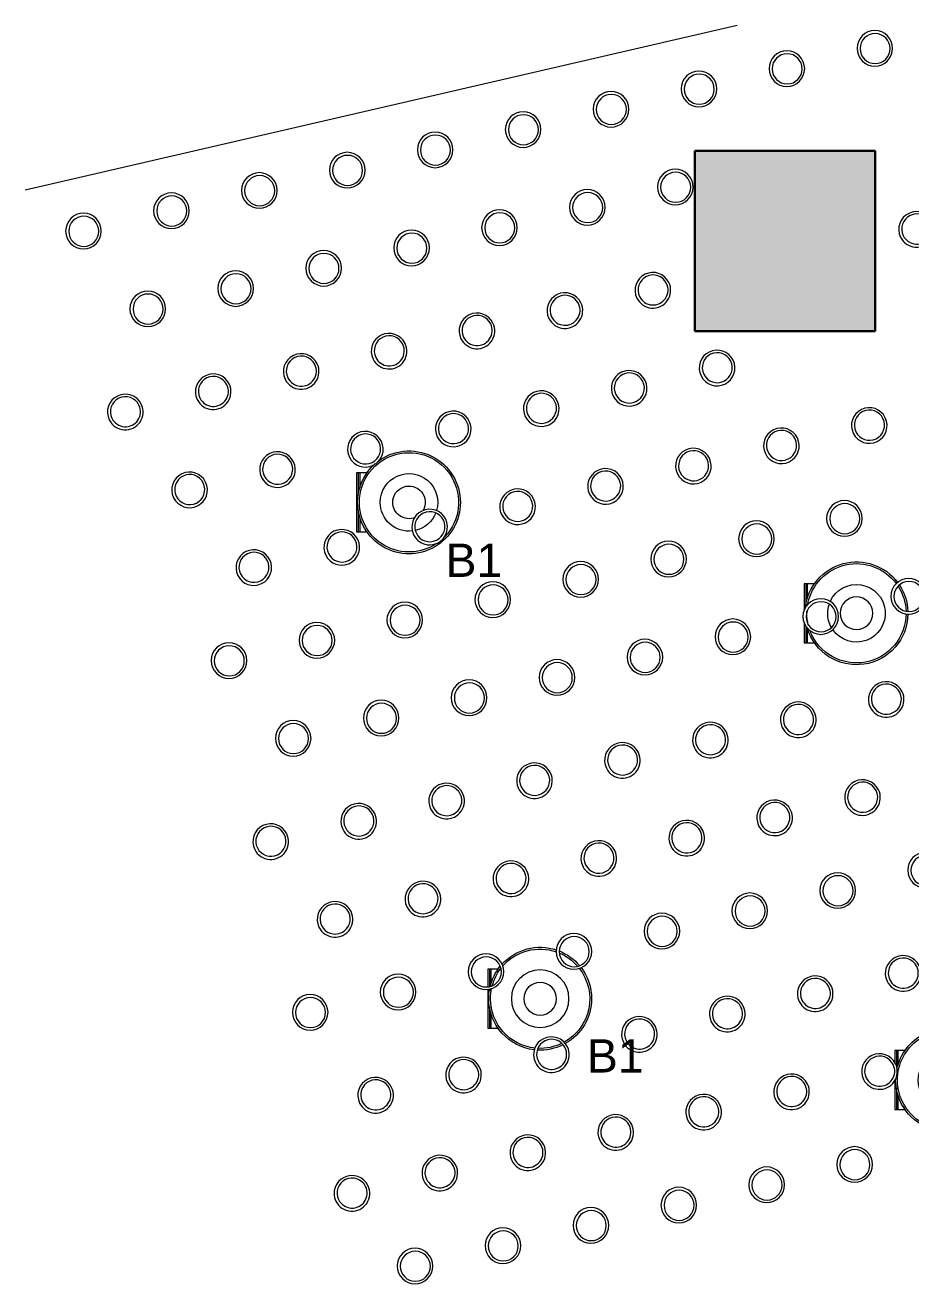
# Model space of a CAD drawing. Header units: inches. Extents: x 4387 to 7158, y 1246 to 2590.
# Drawn here: x 6572.4 to 6690.2, y 1858.3 to 2025.6 of the extents above; entities that cross this region are included whole.
import ezdxf

# ---------------------------------------------------------------- set-up
doc = ezdxf.new("R2010")
doc.units = ezdxf.units.IN
doc.header["$MEASUREMENT"] = 0
for name, color, linetype, lineweight in [('A-GENM', 13, 'Continuous', 9), ('E-LITE-EQPM', 33, 'Continuous', 9), ('E-LITE-EQPM-IDEN', 33, 'Continuous', 9), ('I-WALL', 2, 'Continuous', 13), ('S-COLS', 52, 'Continuous', 13)]:
    doc.layers.add(name, color=color, linetype=linetype, lineweight=lineweight)
doc.styles.add('Arial_1', font='arial.ttf', dxfattribs={"height": 4.425898})

# ---------------------------------------------------------------- blocks, each defined once
blk = doc.blocks.new('Concrete-Rectangular-Column - 24 X 24-5487112-2 - ENLARGED PLAN _ ELEVATIOR LOBBY 1001')
at = {"layer": 'S-COLS', "lineweight": 18}
blk.add_hatch(color=50, dxfattribs=at).paths.add_polyline_path([(3.46, -12), (12, -12), (12, 12), (-12, 12), (-12, -12), (-11.48, -12)], flags=0)
at = {"layer": 'S-COLS', "color": 135, "lineweight": 30}
for p, q in [((-12, 12), (12, 12)), ((-12, -12), (-12, 12)), ((12, 12), (12, -12)), ((12, -12), (-12, -12))]:
    blk.add_line(p, q, dxfattribs=at)
blk = doc.blocks.new('L-Surface Mounted Downlight - B - DOWNLIGHT_ SURFACE MOUNTED-5054385-2 - ENLARGED PLAN _ ELEVATIOR LOBBY 1001')
at = {"layer": 'A-GENM'}
for p, q in [((-6.96, 3.92), (-5.54, 3.92)), ((-6.96, -3.92), (-6.96, 3.92)), ((-6.7, 3.92), (-6.7, 1.07)), ((-6.54, 1.94), (-6.54, 3.92)), ((-6.7, -1.07), (-6.7, -3.92)), ((-6.54, -3.92), (-6.54, -1.94)), ((-5.54, -3.92), (-6.96, -3.92))]:
    blk.add_line(p, q, dxfattribs=at)
at = {"layer": 'E-LITE-EQPM'}
for radius, start, end in [(6.84, 360, 180), (6.6, 56.6606, 180), (6.6, 180, 43.9793), (3.83, 83.4206, 180), (3.83, 21.6764, 77.4025), (2.17, 68.54, 180), (3.83, 180, 16.6283), (2.17, 180, 30), (6.84, 180, 228.9191), (6.84, 232.049, 360)]:
    blk.add_arc((0, 0), radius, start, end, dxfattribs=at)
blk = doc.blocks.new('L-Surface Mounted Downlight - B - DOWNLIGHT_ SURFACE MOUNTED-V172-2 - ENLARGED PLAN _ ELEVATIOR LOBBY 1001')
at = {"layer": 'A-GENM'}
for p, q in [((-6.96, 3.92), (-5.54, 3.92)), ((-6.96, -1.25), (-6.96, 3.92)), ((-6.7, 3.92), (-6.7, 1.07)), ((-6.54, 1.94), (-6.54, 3.92)), ((-6.96, -3.92), (-6.96, -1.59)), ((-6.7, -1.07), (-6.7, -1.28)), ((-6.7, -1.62), (-6.7, -3.92)), ((-6.54, -3.92), (-6.54, -1.94)), ((-5.54, -3.92), (-6.96, -3.92))]:
    blk.add_line(p, q, dxfattribs=at)
at = {"layer": 'E-LITE-EQPM'}
for radius in [3.83, 2.17]:
    blk.add_circle((0, 0), radius, dxfattribs=at)
for radius, start, end in [(6.84, 96.3806, 180), (6.84, 63.5034, 93.2104), (6.6, 95.9042, 180), (6.6, 64.4281, 92.4078), (6.6, 322.0888, 61.2386), (6.84, 360, 60.677), (6.84, 180, 190.8964), (6.84, 193.8494, 218.6641), (6.6, 180, 192.1739), (6.84, 322.6513, 360), (6.6, 195.5191, 217.2602), (6.84, 222.0294, 288.41), (6.6, 220.8742, 289.1649), (6.84, 291.922, 319.7957), (6.6, 293.1181, 318.9393)]:
    blk.add_arc((0, 0), radius, start, end, dxfattribs=at)
blk = doc.blocks.new('Can - 1 - Can - 4-5419874-2 - ENLARGED PLAN _ ELEVATIOR LOBBY 1001')
at = {"layer": 'A-GENM'}
for centre, radius, start, end in [((-1.41, 0.36), 2.37, 0, 180), ((-1.37, 0.33), 2, 0, 180), ((-1.41, 0.36), 2.37, 180, 360), ((-1.37, 0.33), 2, 180, 360)]:
    blk.add_arc(centre, radius, start, end, dxfattribs=at)
blk = doc.blocks.new('Can - 1 - Can - 4-5496092-2 - ENLARGED PLAN _ ELEVATIOR LOBBY 1001')
at = {"layer": 'A-GENM'}
for centre, radius, start, end in [((-1.41, -0.36), 2.37, 0, 180), ((-1.37, -0.33), 2, 0, 180), ((-1.41, -0.36), 2.37, 180, 0), ((-1.37, -0.33), 2, 180, 360)]:
    blk.add_arc(centre, radius, start, end, dxfattribs=at)
blk = doc.blocks.new('L-Surface Mounted Downlight - B - DOWNLIGHT_ SURFACE MOUNTED-V179-2 - ENLARGED PLAN _ ELEVATIOR LOBBY 1001')
at = {"layer": 'A-GENM'}
for p, q in [((-6.96, 3.92), (-5.54, 3.92)), ((-6.96, 0.06), (-6.96, 3.92)), ((-6.7, 3.92), (-6.7, 1.07)), ((-6.54, 1.94), (-6.54, 3.92)), ((-6.96, -3.92), (-6.96, -2.33)), ((-6.7, -1.72), (-6.7, -3.92)), ((-6.54, -3.92), (-6.54, -1.94)), ((-5.54, -3.92), (-6.96, -3.92))]:
    blk.add_line(p, q, dxfattribs=at)
at = {"layer": 'E-LITE-EQPM'}
blk.add_circle((0, 0), 2.17, dxfattribs=at)
for radius, start, end in [(6.84, 86.8841, 100.3536), (6.84, 360, 82.2718), (6.84, 106.1044, 180), (6.6, 103.1216, 180), (6.6, 93.8427, 95.0065), (6.6, 320.3236, 84.6248), (3.83, 334.9989, 180), (6.84, 180, 181.8679), (6.84, 192.4342, 294.1593), (6.6, 180, 289.6999), (3.83, 180, 275.4714), (6.84, 315.2141, 360), (3.83, 281.4994, 328.7683), (6.6, 296.5149, 313.7431)]:
    blk.add_arc((0, 0), radius, start, end, dxfattribs=at)
blk = doc.blocks.new('L-Surface Mounted Downlight - B - DOWNLIGHT_ SURFACE MOUNTED-V180-2 - ENLARGED PLAN _ ELEVATIOR LOBBY 1001')
at = {"layer": 'A-GENM'}
for p, q in [((-6.96, 3.92), (-5.54, 3.92)), ((-6.96, 1.25), (-6.96, 3.92)), ((-6.7, 3.92), (-6.7, 1.75)), ((-6.54, 1.96), (-6.54, 3.92)), ((-6.96, -3.92), (-6.96, -0.38)), ((-6.7, -1.07), (-6.7, -3.92)), ((-6.54, -3.92), (-6.54, -1.94)), ((-5.54, -3.92), (-6.96, -3.92))]:
    blk.add_line(p, q, dxfattribs=at)
at = {"layer": 'E-LITE-EQPM'}
blk.add_circle((0, 0), 2.17, dxfattribs=at)
for radius, start, end in [(6.84, 0.7892, 163.0372), (6.6, 0.4556, 158.8044), (3.83, 204.0719, 145.4816), (3.83, 150.5032, 180), (6.6, 166.0225, 180), (6.84, 187.0905, 323.1803), (6.6, 180, 182.5136), (6.6, 191.0671, 323.3447), (3.83, 180, 198.0544), (6.6, 327.117, 357.4315), (6.84, 326.6215, 357.8289)]:
    blk.add_arc((0, 0), radius, start, end, dxfattribs=at)

msp = doc.modelspace()

# ---------------------------------------------------------------- linework, layer by layer
at = {"layer": 'I-WALL', "lineweight": 9}
msp.add_line((6572.45, 2003.76), (6667.14, 2025.64), dxfattribs=at)

# ---------------------------------------------------------------- block references
at = {"layer": 'A-GENM'}
for p in [(6686.85, 2022.2), (6675.15, 2019.5), (6663.46, 2016.8), (6651.77, 2014.1), (6640.08, 2011.4), (6628.38, 2008.7), (6616.69, 2006), (6605, 2003.3), (6660.32, 2003.76), (6593.31, 2000.6), (6648.62, 2001.06), (6581.61, 1997.9), (6636.93, 1998.36), (6625.24, 1995.66), (6613.55, 1992.96), (6601.85, 1990.26), (6590.16, 1987.56), (6682.81, 1959.69), (6671.11, 1956.99), (6659.42, 1954.29), (6647.73, 1951.59), (6636.04, 1948.89), (6691.35, 1949.34), (6624.34, 1946.19), (6679.66, 1946.65), (6667.97, 1943.95), (6612.65, 1943.49), (6600.96, 1940.79), (6656.27, 1941.25), (6644.58, 1938.55), (6632.89, 1935.85), (6621.2, 1933.15), (6609.5, 1930.45), (6693.6, 1912.92), (6681.91, 1910.22), (6670.22, 1907.52), (6658.53, 1904.82), (6646.83, 1902.12), (6635.14, 1899.42), (6623.45, 1896.72), (6611.76, 1894.02), (6684.16, 1873.79), (6672.47, 1871.09), (6660.78, 1868.39), (6649.09, 1865.69), (6637.39, 1862.99), (6625.7, 1860.29)]:
    msp.add_blockref('Can - 1 - Can - 4-5419874-2 - ENLARGED PLAN _ ELEVATIOR LOBBY 1001', p, dxfattribs=at)
for p, rotation in [((6692.1, 1999.43), 25.99999999999976), ((6657.03, 1991.33), 25.99999999999976), ((6645.33, 1988.63), 25.99999999999976), ((6633.64, 1985.93), 25.99999999999976), ((6621.95, 1983.23), 25.99999999999976), ((6665.57, 1980.99), 25.99999999999986), ((6610.26, 1980.53), 25.99999999999976), ((6598.56, 1977.84), 25.99999999999976), ((6653.88, 1978.29), 25.99999999999986), ((6586.87, 1975.14), 25.99999999999976), ((6642.19, 1975.59), 25.99999999999986), ((6630.49, 1972.89), 25.99999999999986), ((6685.81, 1973.35), 25.99999999999986), ((6618.8, 1970.19), 25.99999999999986), ((6674.12, 1970.65), 25.99999999999986), ((6662.42, 1967.95), 25.99999999999986), ((6607.11, 1967.49), 25.99999999999986), ((6595.42, 1964.79), 25.99999999999986), ((6650.73, 1965.25), 25.99999999999986), ((6639.04, 1962.55), 25.99999999999986), ((6627.35, 1959.85), 25.99999999999986), ((6615.66, 1957.15), 25.99999999999986), ((6603.96, 1954.45), 25.99999999999986), ((6688.06, 1936.92), 26.00000000000005), ((6676.37, 1934.22), 26.00000000000005), ((6664.68, 1931.52), 26.00000000000005), ((6652.98, 1928.82), 26.00000000000005), ((6641.29, 1926.12), 26.00000000000005), ((6629.6, 1923.42), 26.00000000000005), ((6684.91, 1923.88), 26.00000000000005), ((6617.91, 1920.72), 26.00000000000005), ((6673.22, 1921.18), 26.00000000000005), ((6606.21, 1918.02), 26.00000000000005), ((6661.53, 1918.48), 26.00000000000005), ((6649.84, 1915.78), 26.00000000000005), ((6638.15, 1913.08), 26.00000000000005), ((6626.45, 1910.38), 26.00000000000005), ((6614.76, 1907.68), 26.00000000000005), ((6690.31, 1900.49), 26.00000000000092), ((6678.62, 1897.79), 26.00000000000092), ((6666.93, 1895.09), 26.00000000000092), ((6655.24, 1892.39), 26.00000000000092), ((6643.54, 1889.69), 26.00000000000092), ((6687.17, 1887.45), 26.00000000000102), ((6631.85, 1886.99), 26.00000000000092), ((6620.16, 1884.3), 26.00000000000092), ((6675.47, 1884.75), 26.00000000000102), ((6663.78, 1882.05), 26.00000000000102), ((6652.09, 1879.35), 26.00000000000102), ((6640.4, 1876.65), 26.00000000000102), ((6628.7, 1873.95), 26.00000000000102), ((6617.01, 1871.25), 26.00000000000102)]:
    msp.add_blockref('Can - 1 - Can - 4-5496092-2 - ENLARGED PLAN _ ELEVATIOR LOBBY 1001', p, dxfattribs=dict(at, rotation=rotation))
at = {"layer": 'E-LITE-EQPM', "extrusion": (0, 0, -1), "rotation": 180}
for name, p in [('L-Surface Mounted Downlight - B - DOWNLIGHT_ SURFACE MOUNTED-5054385-2 - ENLARGED PLAN _ ELEVATIOR LOBBY 1001', (-6623.49, 1962.19)), ('L-Surface Mounted Downlight - B - DOWNLIGHT_ SURFACE MOUNTED-V180-2 - ENLARGED PLAN _ ELEVATIOR LOBBY 1001', (-6683, 1947.44)), ('L-Surface Mounted Downlight - B - DOWNLIGHT_ SURFACE MOUNTED-V172-2 - ENLARGED PLAN _ ELEVATIOR LOBBY 1001', (-6640.93, 1896.19)), ('L-Surface Mounted Downlight - B - DOWNLIGHT_ SURFACE MOUNTED-V179-2 - ENLARGED PLAN _ ELEVATIOR LOBBY 1001', (-6695.05, 1885.38))]:
    msp.add_blockref(name, p, dxfattribs=at)
at = {"layer": 'S-COLS', "color": 215, "lineweight": 18}
msp.add_blockref('Concrete-Rectangular-Column - 24 X 24-5487112-2 - ENLARGED PLAN _ ELEVATIOR LOBBY 1001', (6673.49, 1996.94), dxfattribs=at)

# ---------------------------------------------------------------- texts
at = {"layer": 'E-LITE-EQPM-IDEN', "char_height": 4.426, "width": 9.018, "attachment_point": 2, "line_spacing_factor": 0.938532, "style": 'Arial_1'}
for insert in [(6632.12, 1956.7), (6650.92, 1890.8)]:
    msp.add_mtext('B1', dxfattribs=dict(at, insert=insert))

doc.saveas('drawing.dxf')
